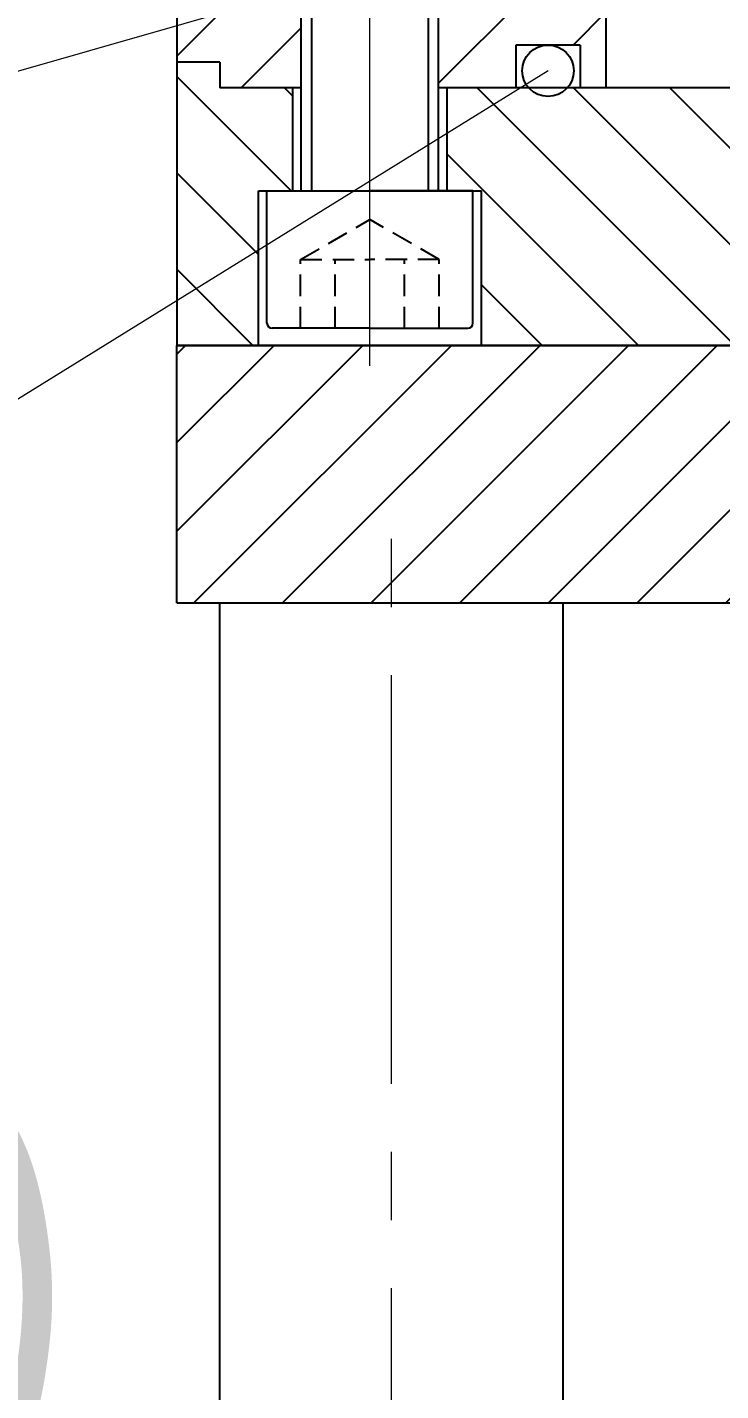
# Model space of a CAD drawing. Header units: inches. Extents: x -375 to 8535, y -477 to 12465.
# Drawn here: x 1456.8 to 1537.6, y 8046.2 to 8205.1 of the extents above; entities that cross this region are included whole.
import ezdxf

# ---------------------------------------------------------------- set-up
doc = ezdxf.new("R2010")
doc.units = ezdxf.units.IN
doc.header["$LTSCALE"] = 5
doc.linetypes.add('CENTER2', pattern=[28.575, 19.05, -3.175, 3.175, -3.175])
doc.linetypes.add('DASHED', pattern=[0.75, 0.5, -0.25])
for name, color, linetype in [('1轮廓实线层', 7, 'Continuous'), ('2细线层', 4, 'Continuous'), ('4虚线层', 6, 'DASHED'), ('5剖面线层', 2, 'Continuous')]:
    doc.layers.add(name, color=color, linetype=linetype)
doc.layers.add('图层1', color=1, linetype='CENTER2', lineweight=13)
doc.layers.add('图层4', color=3, linetype='Continuous', lineweight=13)
doc.styles.add('HC_TEXTSTYLE', font='isocp', dxfattribs={"width": 0.667, "bigfont": 'hzfs'})
doc.styles.add('PC_TEXTSTYLE', font='isocp.shx', dxfattribs={"width": 0.8, "bigfont": 'hzfs.shx'})
doc.dimstyles.new('TH_GBDIM', dxfattribs={"dimscale": 15, "dimtxt": 3, "dimasz": 2.5, "dimexe": 1.25, "dimexo": 0, "dimgap": 0.8, "dimtad": 1, "dimdec": 0, "dimzin": 0, "dimdsep": 46, "dimtxsty": 'PC_TEXTSTYLE', "dimcen": 2.5, "dimclrd": 256, "dimclre": 256, "dimclrt": 3, "dimadec": 0, "dimazin": 0, "dimtfac": 0.714286, "dimtdec": 0, "dimtmove": 0, "dimatfit": 3, "dimfxl": 0, "dimtzin": 0, "dimlwd": -1, "dimlwe": -1, "dimarcsym": 0})

# ---------------------------------------------------------------- blocks, each defined once
blk = doc.blocks.new('*D1726')
at = {"layer": '1轮廓实线层', "color": 3}
for p, q in [((1314.2, 8127.39), (1314.2, 8003.72)), ((1824.2, 8127.39), (1824.2, 8003.72)), ((1786.7, 8022.47), (1351.7, 8022.47))]:
    blk.add_line(p, q, dxfattribs=at)
for points in [[(1351.7, 8028.72), (1351.7, 8016.22), (1314.2, 8022.47)], [(1786.7, 8016.22), (1786.7, 8028.72), (1824.2, 8022.47)]]:
    blk.add_solid(points, dxfattribs=at)
at = {"layer": 'Defpoints', "color": 0}
for p in [(1314.2, 8127.39), (1824.2, 8127.39), (1314.2, 8022.47)]:
    blk.add_point(p, dxfattribs=at)
at = {"layer": '1轮廓实线层', "color": 3, "insert": (1431.04, 8056.97), "char_height": 45, "attachment_point": 5, "style": 'PC_TEXTSTYLE'}
blk.add_mtext('510', dxfattribs=at)

msp = doc.modelspace()

# ---------------------------------------------------------------- hatches: boundary and pattern name
at = {"layer": '5剖面线层'}
h = msp.add_hatch(dxfattribs=at)
h.set_pattern_fill('ANSI31', color=256, scale=2.5, style=0)
h.set_pattern_definition([(45, (-22.1376, 1186.929), (-5.61266, 5.61266), [])])
h.paths.add_polyline_path([(1571.7, 8270.07), (1566.7, 8270.07), (1566.7, 8264.07), (1571.7, 8264.07)])
h.paths.add_polyline_path([(1566.7, 8218.07), (1571.7, 8218.07), (1571.7, 8226.07), (1566.7, 8226.07)])
h.paths.add_polyline_path([(1726.7, 8226.07), (1726.7, 8218.07), (1731.7, 8218.07), (1731.7, 8226.07)])
edge = h.paths.add_edge_path()
edge.add_line((1726.7, 8264.07), (1731.7, 8264.07))
edge.add_line((1731.7, 8264.07), (1731.7, 8270.07))
edge.add_line((1731.7, 8270.07), (1726.7, 8270.07))
edge.add_line((1726.7, 8270.07), (1726.7, 8264.07))
edge.add_spline(control_points=[(1726.7, 8264.07), (1726.7, 8264.07), (1726.7, 8264.07), (1726.7, 8264.07)], knot_values=[0.999752, 0.999752, 0.999752, 0.999752, 1, 1, 1, 1], degree=3, periodic=0)
h.paths.add_polyline_path([(1604.2, 8349.43), (1694.2, 8349.43), (1694.2, 8277.43), (1604.2, 8277.43)], flags=24)
h.paths.add_polyline_path([(1611.89, 8076.83), (1611.9, 8076.83), (1611.9, 8076.83), (1611.89, 8076.83)], flags=24)
h.paths.add_polyline_path([(1615.77, 8117.88), (1615.77, 8117.87), (1615.76, 8117.87), (1615.76, 8117.88)], flags=24)
h.paths.add_polyline_path([(1686.5, 8076.83), (1686.51, 8076.83), (1686.51, 8076.83), (1686.5, 8076.83)], flags=24)
h.paths.add_polyline_path([(1682.63, 8117.88), (1682.63, 8117.87), (1682.63, 8117.87), (1682.63, 8117.88)], flags=24)
h.paths.add_polyline_path([(1496.7, 8186.07), (1496.7, 8186.08), (1496.7, 8186.08), (1496.7, 8186.07)], flags=24)
h.paths.add_polyline_path([(1712.2, 8108.07), (1712.2, 8108.08), (1712.2, 8108.08), (1712.2, 8108.07)], flags=24)
h.paths.add_polyline_path([(1584.2, 8104.34), (1584.2, 8104.35), (1584.2, 8104.35), (1584.2, 8104.34)], flags=24)
h.paths.add_polyline_path([(1400.48, 8172.02), (1464.58, 8172.02), (1464.58, 8100.02), (1400.48, 8100.02)], flags=24)
h.paths.add_polyline_path([(1776.32, 8405.72), (1872.08, 8405.72), (1872.08, 8333.72), (1776.32, 8333.72)], flags=24)
h = msp.add_hatch(dxfattribs=at)
h.set_pattern_fill('ANSI31', color=256, scale=2.5, style=0)
h.set_pattern_definition([(45, (-22.1376, 1328.5254), (-5.61266, 5.61266), [])])
h.paths.add_polyline_path([(1524.2, 8198.07), (1524.2, 8207.21, 0.050104), (1523.8, 8211.19, 0.04815), (1522.68, 8214.86), (1510.52, 8244.21, -0.000657), (1506.78, 8245.04, -0.005739), (1474.2, 8252.7), (1474.2, 8242.4), (1474.2, 8205.32), (1488.7, 8209.48), (1488.7, 8234.5), (1488.7, 8237.35), (1489.9, 8237.35), (1489.9, 8239.35), (1496.7, 8243.28), (1503.5, 8239.35), (1503.5, 8237.35), (1504.7, 8237.35), (1504.7, 8234.5), (1504.7, 8198.07), (1505.7, 8198.07), (1513.7, 8198.07), (1513.7, 8203.07), (1517.45, 8203.07), (1521.2, 8203.07), (1521.2, 8198.07)])
h.paths.add_polyline_path([(1474.2, 8201.07), (1479.2, 8201.07), (1479.2, 8198.07), (1487.7, 8198.07), (1488.7, 8198.07), (1488.7, 8209.48), (1474.2, 8205.32)])
h.paths.add_polyline_path([(2141.62, 8245.04, -0.000657), (2137.88, 8244.21), (2125.72, 8214.86, 0.098491), (2124.2, 8207.21), (2124.2, 8198.07), (2127.2, 8198.07), (2127.2, 8203.07), (2130.95, 8203.07), (2134.7, 8203.07), (2134.7, 8198.07), (2142.7, 8198.07), (2143.7, 8198.07), (2143.7, 8234.5), (2143.7, 8237.35), (2144.9, 8237.35), (2144.9, 8239.35), (2151.7, 8243.28), (2158.5, 8239.35), (2158.5, 8237.35), (2159.7, 8237.35), (2159.7, 8234.5), (2159.7, 8198.07), (2160.7, 8198.07), (2169.2, 8198.07), (2169.2, 8201.07), (2174.2, 8201.07), (2174.2, 8222.36), (2174.2, 8242.4), (2174.2, 8252.7, -0.005739)])
h = msp.add_hatch(dxfattribs=at)
h.set_pattern_fill('ANSI31', color=256, scale=2.5, angle=90, style=0)
h.set_pattern_definition([(135, (-22.1376, 1186.929), (-5.61266, -5.61266), [])])
h.paths.add_polyline_path([(1539.2, 8189.57), (1539.2, 8191.07), (1539.83, 8191.83, -0.459486), (1542.26, 8194.74), (1544.2, 8197.07), (1544.2, 8198.07), (1524.2, 8198.07), (1521.2, 8198.07), (1519.68, 8198.07, -0.447214), (1515.21, 8198.07), (1513.7, 8198.07), (1505.7, 8198.07), (1505.7, 8186.07), (1508.7, 8186.07), (1509.7, 8186.07), (1509.7, 8168.07), (1539.2, 8168.07), (1539.2, 8185.15)])
h.paths.add_polyline_path([(1474.2, 8168.07), (1483.7, 8168.07), (1483.7, 8186.07), (1484.7, 8186.07), (1487.7, 8186.07), (1487.7, 8198.07), (1479.2, 8198.07), (1479.2, 8201.07), (1474.2, 8201.07)])
h.paths.add_polyline_path([(1754.2, 8198.07), (1754.2, 8197.07), (1756.14, 8194.74, -0.409935), (1758.6, 8192.24, -0.041697), (1758.57, 8191.83), (1759.2, 8191.07), (1759.2, 8189.57), (1759.2, 8185.15), (1759.2, 8168.07), (1790.2, 8168.07), (1791.2, 8168.07), (1791.2, 8185.07), (1791.2, 8187.92), (1792.4, 8187.92), (1792.4, 8189.92), (1799.2, 8193.85), (1806, 8189.92), (1806, 8187.92), (1807.2, 8187.92), (1807.2, 8185.07), (1807.2, 8168.07), (1808.2, 8168.07), (1824.2, 8168.07), (1855.7, 8168.07), (1850.7, 8170.07), (1850.7, 8175.07), (1850.7, 8183.07), (1835.7, 8198.07)])
h.paths.add_polyline_path([(2138.7, 8168.07), (2138.7, 8186.07), (2139.7, 8186.07), (2142.7, 8186.07), (2142.7, 8198.07), (2134.7, 8198.07), (2133.18, 8198.07, -0.447214), (2128.71, 8198.07), (2127.2, 8198.07), (2124.2, 8198.07), (2030.7, 8198.07), (2015.7, 8183.07), (2015.7, 8175.07), (2015.7, 8170.07), (2010.7, 8168.07)])
h.paths.add_polyline_path([(2160.7, 8198.07), (2160.7, 8186.07), (2163.7, 8186.07), (2164.7, 8186.07), (2164.7, 8168.07), (2174.2, 8168.07), (2174.2, 8201.07), (2169.2, 8201.07), (2169.2, 8198.07)])
h = msp.add_hatch(dxfattribs=at)
h.set_pattern_fill('ANSI31', color=256, scale=2.3, style=0)
h.set_pattern_definition([(45, (-22.1376, 1186.929), (-5.163647, 5.163647), [])])
h.paths.add_polyline_path([(1474.2, 8138.07), (1479.2, 8138.07), (1499.2, 8138.07), (1519.2, 8138.07), (1544.2, 8138.07), (1544.2, 8152.07), (1545.2, 8152.07), (1547.2, 8152.07), (1547.2, 8165.07), (1539.2, 8165.07), (1539.2, 8168.07), (1509.7, 8168.07), (1496.7, 8168.07), (1483.7, 8168.07), (1474.2, 8168.07)])
h.paths.add_polyline_path([(1576.2, 8138.07), (1576.2, 8158.14), (1576.2, 8165.07), (1561.2, 8165.07), (1561.2, 8152.07), (1563.2, 8152.07), (1564.2, 8152.07), (1564.2, 8138.07)])
h.paths.add_polyline_path([(1592.2, 8158.14), (1592.2, 8138.07), (1594.51, 8138.07), (1609.2, 8138.07), (1609.2, 8165.07), (1606.2, 8165.07), (1606.2, 8161.07), (1603.1, 8161.07), (1600, 8161.07), (1600, 8165.07), (1592.2, 8165.07)])
h.paths.add_polyline_path([(1734.2, 8152.07), (1735.2, 8152.07), (1737.2, 8152.07), (1737.2, 8165.07), (1698.4, 8165.07), (1698.4, 8161.07), (1695.3, 8161.07), (1692.2, 8161.07), (1692.2, 8165.07), (1689.2, 8165.07), (1689.2, 8138.07), (1703.89, 8138.07), (1734.2, 8138.07)])
h.paths.add_polyline_path([(1786.2, 8154.07), (1787.2, 8154.07), (1790.2, 8154.07), (1790.2, 8168.07), (1759.2, 8168.07), (1759.2, 8165.07), (1751.2, 8165.07), (1751.2, 8152.07), (1753.2, 8152.07), (1754.2, 8152.07), (1754.2, 8138.07), (1786.2, 8138.07)])
h.paths.add_polyline_path([(1824.2, 8168.07), (1808.2, 8168.07), (1808.2, 8154.07), (1811.2, 8154.07), (1812.2, 8154.07), (1812.2, 8138.07), (1824.2, 8138.07)])

# ---------------------------------------------------------------- linework, layer by layer
for p, q in [((1474.2, 8252.7), (1474.2, 8201.07)), ((1524.2, 8207.21), (1524.2, 8198.07)), ((1521.2, 8203.07), (1513.7, 8203.07)), ((1513.7, 8203.07), (1513.7, 8198.07)), ((1521.2, 8203.07), (1521.2, 8198.07)), ((1479.2, 8201.07), (1474.2, 8201.07)), ((1488.7, 8198.07), (1479.2, 8198.07)), ((1487.7, 8186.07), (1487.7, 8198.07)), ((1544.2, 8198.07), (1504.7, 8198.07)), ((1505.7, 8186.07), (1505.7, 8198.07)), ((1483.7, 8168.07), (1483.7, 8186.07)), ((1483.7, 8186.07), (1509.7, 8186.07)), ((1509.7, 8168.07), (1509.7, 8186.07)), ((1539.2, 8168.07), (1474.2, 8168.07)), ((1474.2, 8138.07), (1474.2, 8168.07)), ((1474.2, 8168.07), (1539.2, 8168.07)), ((1474.2, 8138.07), (1576.2, 8138.07)), ((1479.2, 7875.07), (1479.2, 8138.07)), ((1519.2, 7875.07), (1519.2, 8138.07))]:
    msp.add_line(p, q)
at = {"layer": '1轮廓实线层'}
for p, q in [((1474.2, 8201.07), (1474.2, 8168.07)), ((1479.2, 8201.07), (1479.2, 8198.07))]:
    msp.add_line(p, q, dxfattribs=at)
for points in [[(1488.7, 8186.07), (1488.7, 8234.5), (1489.9, 8235.7), (1496.7, 8235.7)], [(1504.7, 8186.07), (1504.7, 8234.5), (1503.5, 8235.7), (1496.7, 8235.7)], [(1484.7, 8170.67), (1484.7, 8186.07), (1496.7, 8186.07)], [(1508.7, 8170.67), (1508.7, 8186.07), (1496.7, 8186.07)], [(1496.7, 8170.07), (1485.3, 8170.07)], [(1496.7, 8170.07), (1508.1, 8170.07)]]:
    msp.add_lwpolyline(points, dxfattribs=at)
msp.add_circle((1517.45, 8200.07), 3, dxfattribs=at)
for centre, start, end in [((1485.3, 8170.67), 180, 270), ((1508.1, 8170.67), 270, 0)]:
    msp.add_arc(centre, 0.6, start, end, dxfattribs=at)
at = {"layer": '2细线层'}
for p, q in [((1489.9, 8235.7), (1489.9, 8186.07)), ((1503.5, 8235.7), (1503.5, 8186.07))]:
    msp.add_line(p, q, dxfattribs=at)
at = {"layer": '4虚线层'}
for points in [[(1488.61, 8178.07), (1496.7, 8182.74)], [(1504.78, 8178.07), (1496.7, 8182.74)], [(1488.61, 8170.07), (1488.61, 8178.07), (1496.7, 8178.07)], [(1492.65, 8170.07), (1492.65, 8178.07)], [(1504.78, 8170.07), (1504.78, 8178.07), (1496.7, 8178.07)], [(1500.74, 8170.07), (1500.74, 8178.07)]]:
    msp.add_lwpolyline(points, dxfattribs=at)
at = {"layer": '图层1', "ltscale": 0.5}
for p, q in [((1496.7, 8165.68), (1496.7, 8245.39)), ((1499.2, 7867.69), (1499.2, 8147.29))]:
    msp.add_line(p, q, dxfattribs=at)
at = {"layer": '图层4'}
for p, q in [((1492.8, 8210.65), (547.8, 7939.74)), ((1517.45, 8200.07), (547.8, 7599.5))]:
    msp.add_line(p, q, dxfattribs=at)

# ---------------------------------------------------------------- texts
at = {"style": 'HC_TEXTSTYLE'}
msp.add_text('HC_SUPERPART', height=0.001, rotation=90, dxfattribs=at).set_placement((1496.7, 8186.07))

# ---------------------------------------------------------------- dimensions: what is measured, and where the dimension line sits
at = {"layer": '1轮廓实线层'}
dim = msp.add_linear_dim(base=(1314.2, 8022.47), p1=(1824.2, 8127.39), p2=(1314.2, 8127.39), text='510', dimstyle='TH_GBDIM', override={"dimclrd": 3, "dimclre": 3}, dxfattribs=at)
dim.commit()
dim.dimension.update_dxf_attribs({"geometry": '*D1726', "text_midpoint": (1431.04, 8022.47), "dimtype": 160})

doc.saveas('drawing.dxf')
